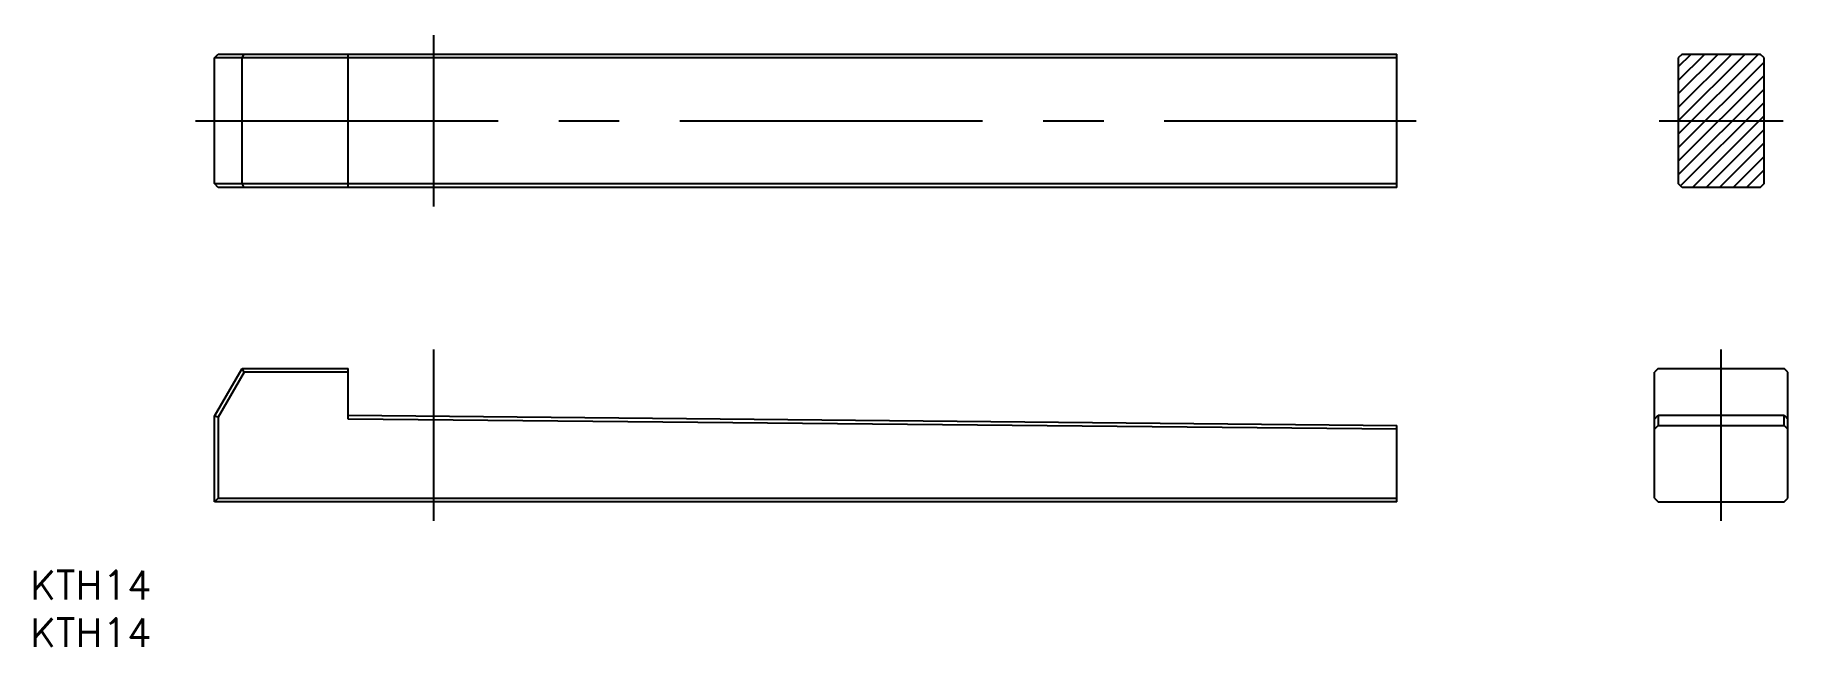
# Model space of a CAD drawing. Extents: x -42 to 142, y -15 to 49.
import ezdxf

# ---------------------------------------------------------------- set-up
doc = ezdxf.new("R2010")
doc.units = 0
doc.linetypes.add('CENTER', pattern=[50.8, 31.75, -6.35, 6.35, -6.35])
doc.layers.get('0').update_dxf_attribs({"linetype": 'CONTINUOUS'})
doc.layers.add('CENTER', color=1, linetype='CENTER')
doc.styles.get("Standard").update_dxf_attribs({"font": 'txt.shx', "height": 3, "bigfont": 'bigfont.shx'})

msp = doc.modelspace()

# ---------------------------------------------------------------- linework, layer by layer
at = {"color": 7, "linetype": 'CONTINUOUS'}
for p, q in [((-23, 46.6), (-22.6, 47)), ((101, 46.6), (-23, 46.6)), ((-23, 33.4), (-23, 46.6)), ((-22.6, 47), (101, 47)), ((-20.11, 46.6), (-19.88, 47)), ((-20.11, 33.4), (-20.11, 46.6)), ((-9, 33), (-9, 47)), ((101, 33), (101, 47)), ((130.9, 47), (130.5, 46.6)), ((130.5, 46.6), (130.5, 33.4)), ((130.9, 47), (139.1, 47)), ((139.5, 46.6), (139.1, 47)), ((139.5, 33.4), (139.5, 46.6)), ((-23, 33.4), (101, 33.4)), ((-22.6, 33), (-23, 33.4)), ((-19.88, 33), (-20.11, 33.4)), ((130.9, 33), (130.5, 33.4)), ((139.5, 33.4), (139.1, 33)), ((101, 33), (-22.6, 33)), ((139.1, 33), (130.9, 33)), ((-23, 9), (-20.11, 14)), ((-19.88, 13.6), (-22.6, 8.89)), ((-20.11, 14), (-9, 14)), ((-19.88, 13.6), (-20.11, 14)), ((-9, 13.6), (-19.88, 13.6)), ((-9, 8.69), (-9, 14)), ((128.4, 14), (128, 13.6)), ((128, 0.4), (128, 13.6)), ((128.4, 14), (141.6, 14)), ((142, 13.6), (141.6, 14)), ((142, 0.4), (142, 13.6)), ((-23, 0), (-23, 9)), ((-22.6, 8.89), (-23, 9)), ((-22.6, 8.89), (-22.6, 0.4)), ((-9, 9.09), (101, 8.03)), ((101, 7.63), (-9, 8.69)), ((101, 0), (101, 8.03)), ((128, 8.69), (128.4, 9.09)), ((128.4, 8.03), (128, 7.63)), ((128.4, 9.09), (141.6, 9.09)), ((128.4, 9.09), (128.4, 8.03)), ((128.4, 8.03), (141.6, 8.03)), ((141.6, 8.03), (141.6, 9.09)), ((141.6, 9.09), (142, 8.69)), ((142, 7.63), (141.6, 8.03)), ((-22.6, 0.4), (-23, 0)), ((101, 0), (-23, 0)), ((-22.6, 0.4), (101, 0.4)), ((128, 0.4), (128.4, 0)), ((128.4, 0), (141.6, 0)), ((141.6, 0), (142, 0.4))]:
    msp.add_line(p, q, dxfattribs=at)
at = {"color": 3, "linetype": 'CONTINUOUS'}
for p, q in [((130.5, 45.65), (131.85, 47)), ((130.5, 44.23), (133.27, 47)), ((130.5, 42.82), (134.68, 47)), ((130.5, 41.4), (136.1, 47)), ((130.5, 39.99), (137.51, 47)), ((130.5, 38.58), (138.92, 47)), ((130.5, 37.16), (139.5, 46.16)), ((130.5, 35.75), (139.5, 44.75)), ((130.5, 34.33), (139.5, 43.33)), ((130.74, 33.16), (139.5, 41.92)), ((131.99, 33), (139.5, 40.51)), ((133.41, 33), (139.5, 39.09)), ((134.82, 33), (139.5, 37.68)), ((136.24, 33), (139.5, 36.26)), ((137.65, 33), (139.5, 34.85)), ((139.07, 33), (139.5, 33.43))]:
    msp.add_line(p, q, dxfattribs=at)
at = {"layer": 'CENTER', "color": 1, "linetype": 'CENTER'}
for p, q in [((0, 31), (0, 49)), ((-25, 40), (103, 40)), ((128.5, 40), (141.5, 40)), ((0, -2), (0, 16)), ((135, -2), (135, 16))]:
    msp.add_line(p, q, dxfattribs=at)

# ---------------------------------------------------------------- texts
at = {"color": 7, "linetype": 'CONTINUOUS'}
for p in [(-42.33, -10.23), (-42.33, -15.23)]:
    msp.add_text('KTH14', height=3, dxfattribs=at).set_placement(p)

doc.saveas('drawing.dxf')
